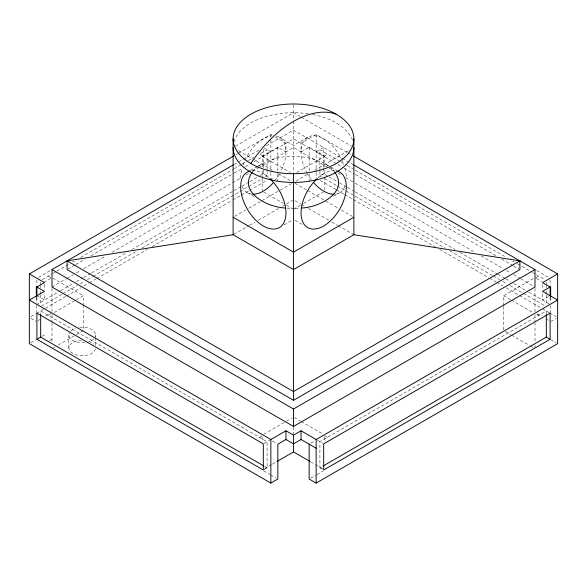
<?xml version="1.0" encoding="UTF-8"?>
<svg xmlns="http://www.w3.org/2000/svg" width="587" height="587" viewBox="0 0 587 587"><rect width="100%" height="100%" fill="white"/><g stroke="black" fill="none" stroke-linecap="round" stroke-linejoin="round"><path stroke-width="0.44" stroke-dasharray="2.94 2.2" d="M252.777 171.455L254.281 169.357L257.165 167.192M257.884 166.649C278.906 152.216 308.879 153.39 330.246 166.671M235.475 146.214L293.5 112.711L300.559 116.784M236.018 154.616L237.603 153.699M238.395 153.244L270.856 134.504L273.124 135.81M38.478 277.38L50.357 270.519M234.022 164.485L259.351 149.861M266.579 145.686L293.5 130.145L352.978 164.485M42.183 279.595L52.177 273.828M52.969 273.373L56.132 271.546M56.924 271.084L69.589 263.776M72.751 261.949L74.336 261.032M80.668 257.377L233.421 169.188M234.213 168.733L241.338 164.617M242.123 164.162L247.663 160.963M248.455 160.508L253.995 157.309M43.878 282.325L50.673 278.399M262.176 167.016L262.176 156.289L277.842 147.249L285.95 151.93L285.95 143.213L273.88 136.243M67.879 269.117L75.004 265.008M75.796 264.546L85.291 259.065M90.838 255.866L233.333 173.591M234.125 173.136L244.419 167.192M245.212 166.737L249.167 164.455M253.914 161.711L293.5 138.855L337.041 163.993M250.451 170.311L257.539 166.216M258.331 165.761L261.479 163.942M307.676 137.27L293.5 145.459L279.324 137.27M51.994 287.006L66.243 278.774M67.035 278.319L73.368 274.665M76.537 272.838L80.5 270.548M83.662 268.721L105.836 255.917M112.168 252.263L231.74 183.232M232.525 182.777L241.242 177.744M245.99 174.999L249.159 173.172M252.322 171.345L257.869 168.146M258.662 167.684L293.5 147.572L328.338 167.684M347.02 152.327L316.144 134.504L301.05 143.213L301.05 151.93L309.158 147.249L324.824 156.289L324.824 167.016M36.328 304.763L59.852 291.181M60.644 290.726L73.316 283.411M76.479 281.584L82.811 277.93M83.603 277.468L90.728 273.359M91.521 272.896L127.144 252.329M131.899 249.585L233.23 191.083M234.022 190.628L241.147 186.512M241.939 186.057L249.064 181.941M249.857 181.486L259.351 176.005M260.144 175.542L263.314 173.715L267.085 175.895L267.085 171.389M41.464 306.157L62.046 294.27M62.838 293.816L77.088 285.59M80.25 283.763L84.212 281.474M87.375 279.647L92.13 276.903M92.922 276.448L137.255 250.854M142.003 248.11L248.088 186.864M248.873 186.409L262.338 178.639M265.5 176.812L267.085 175.895M30.935 316.591L35.682 313.847M36.475 313.392L65.773 296.479M66.566 296.024L80.823 287.791M83.985 285.964L88.74 283.22M89.532 282.765L95.864 279.104M96.657 278.649L147.33 249.394M152.084 246.65L232.056 200.475M232.848 200.02L240.765 195.449M241.558 194.987L248.69 190.878M249.482 190.415L266.902 180.363M316.709 151.6L323.686 147.572L323.686 167.405M37.898 320.634L41.031 318.829M45.727 316.114L51.208 312.952M48.215 315.329L50.144 314.214M324.251 155.959L327.465 154.11M54.342 312.445L75.481 300.243M76.266 299.788L83.31 295.723L83.31 305.556M296.633 172.563L324.824 156.289M234.69 216.383L245.667 210.043M248.807 208.231L261.354 200.989M262.132 200.541L279.383 190.577M280.168 190.129L291.93 183.335M295.855 181.067L308.395 173.825M314.669 170.208L348.392 150.742M30.898 342.757L36.328 339.624M42.183 336.241L44.443 334.935M319.915 171.389L319.915 175.895L323.686 173.715L328.441 176.46M49.726 340.599L51.994 339.293M233.905 234.264L248.807 225.665M249.592 225.21L255.081 222.04M258.214 220.228L278.605 208.458M282.523 206.198L285.656 204.386M286.441 203.931L292.715 200.314M53.556 347.761L55.127 346.851M58.252 345.046L75.481 335.104M76.266 334.649L83.31 330.576L83.31 306.443M293.5 209.229L300.544 205.157M303.677 203.351L323.254 192.052M284.049 224.858L292.715 219.854M333.394 196.366L339.697 192.727M263.746 434.248L285.671 421.591M286.456 421.143L291.937 417.973M503.69 305.556L503.69 295.723L535.006 277.636M259.535 437.33L262.749 435.481M535.571 277.967L538.785 276.11M264.069 443.434L270.291 439.839M548.596 296.589L542.557 300.074L542.557 293.104M264.532 468.653L271.576 464.588M272.361 464.134L276.272 461.874M264.069 469.578L267.085 467.832L267.085 441.688L40.672 310.971L40.672 313.678M310.67 443.324L314.441 441.145M550.672 321.537L556.102 318.403M546.328 313.678L546.328 310.971L319.915 441.688L319.915 467.832L322.292 466.467M310.728 478.148L316.21 474.986M316.987 474.531L323.254 470.921M295.305 208.436L299.81 208.092M287.19 208.092L292.597 208.502M301.344 117.239L351.525 146.214M347.812 152.789L350.982 154.616M536.643 270.519L550.1 278.289M340.122 161.418L319.915 149.751L319.915 170.487M340.915 161.88L346.455 165.072M347.247 165.534L354.372 169.643M355.164 170.098L506.332 257.377M512.664 261.032L514.249 261.949M517.411 263.776L531.661 272.001M532.453 272.456L535.615 274.283M536.408 274.745L544.817 279.595M536.327 278.399L541.61 281.452M337.833 164.455L343.373 167.655M344.165 168.109L354.46 174.053M355.252 174.508L496.162 255.866M501.709 259.065L512.789 265.463M513.581 265.918L519.913 269.58M331.031 167.126L336.549 170.311M329.131 168.146L334.678 171.345M337.841 173.172L341.01 174.999M345.758 177.744L354.475 182.777M355.26 183.232L474.832 252.263M481.164 255.917L503.338 268.721M506.5 270.548L510.463 272.838M513.632 274.665L519.965 278.319M520.757 278.774L535.006 287.006M329.234 176.914L338.728 182.403M339.521 182.858L346.646 186.974M347.438 187.429L354.563 191.545M355.355 192L455.101 249.585M459.856 252.329L497.064 273.813M497.857 274.268L504.981 278.385M505.767 278.84L510.521 281.584M513.684 283.411L527.933 291.636M528.726 292.099L550.672 304.763M319.915 175.895L321.5 176.812M324.662 178.639L336.542 185.492M337.334 185.947L444.997 248.11M449.745 250.854L492.493 275.538M493.285 275.993L499.625 279.647M502.788 281.474L506.75 283.763M509.912 285.59L522.577 292.906M523.369 293.361L545.536 306.157M264.069 148.005L270.291 151.6M320.098 180.363L335.94 189.506M336.733 189.961L343.857 194.077M344.65 194.532L352.567 199.103M353.359 199.558L434.916 246.65M439.67 249.394L488.758 277.732M489.551 278.194L495.89 281.848M496.675 282.303L503.015 285.964M506.177 287.791L518.849 295.107M519.642 295.562L541.816 308.366M542.608 308.821L549.351 312.717M549.733 312.937L556.065 316.591M537.354 313.854L541.273 316.114M545.969 318.829L549.102 320.634M262.749 155.959L259.535 154.11L267.085 149.751L267.085 170.487M536.856 314.214L538.785 315.329M262.176 156.289L290.367 172.563M503.69 295.723L510.734 299.788M511.519 300.243L532.658 312.445M238.608 150.742L272.331 170.208M278.605 173.825L291.145 181.067M295.07 183.335L306.832 190.129M307.617 190.577L324.868 200.541M325.646 200.989L338.193 208.231M341.333 210.043L352.31 216.383M270.856 178.074L272.412 178.969M550.672 339.624L556.102 342.757M295.07 200.761L300.559 203.931M301.344 204.386L304.477 206.198M308.395 208.458L328.786 220.228M331.919 222.04L337.408 225.21M338.193 225.665L353.095 234.264M263.746 192.052L283.323 203.351M286.456 205.157L292.715 208.774M505.253 331.486L510.734 334.649M511.519 335.104L529.525 345.501M530.31 345.948L533.444 347.761M247.303 192.727L253.606 196.366M295.078 220.308L302.951 224.858M52.771 278.091L83.31 295.723M294.285 417.526L300.544 421.143M301.329 421.591L323.254 434.248M48.215 276.11L51.429 277.967M324.897 435.855L327.465 437.33M317.347 440.206L322.931 443.434M36.9 295.723L44.443 300.074L44.443 293.104M310.728 461.874L314.639 464.134M315.424 464.588L322.468 468.653M319.915 467.832L322.931 469.578M272.559 441.145L276.33 443.324M30.898 318.403L36.328 321.537M264.708 466.46L267.085 467.832M263.746 470.921L270.013 474.531M270.79 474.986L276.272 478.148M325.521 163.942L329.116 166.649M329.835 167.192L332.719 169.357L334.223 171.455M550.672 297.404L550.672 301.872M550.672 305.453L550.672 312.805M550.1 280.094L550.1 285.502M550.1 297.22L550.1 302.635M546.328 282.274L546.328 284.981M546.328 285.876L546.328 287.681M546.328 291.291L546.328 293.992M546.328 294.894L546.328 304.814M542.557 284.394L542.557 289.618M535.006 288.364L535.006 312.497M535.006 314.698L535.006 321.845M535.006 322.74L535.006 341.509M535.006 345.09L535.006 347.768M503.69 306.443L503.69 330.576M324.824 170.59L324.824 175.953M324.824 176.848L324.824 190.254M324.824 436.941L324.824 441.409M323.686 168.308L323.686 173.715M316.144 134.504L316.144 171.72M316.144 172.629L316.144 178.074M309.158 147.249L309.158 173.165M309.158 174.06L309.158 181.214M293.5 104.868L293.5 119.953M293.5 120.863L293.5 172.857M293.5 426.903L293.5 434.057M277.842 147.249L277.842 173.165M277.842 174.06L277.842 181.214M270.856 134.504L270.856 139.038M270.856 139.948L270.856 171.72M270.856 172.629L270.856 177.164M263.314 149.377L263.314 169.21M263.314 170.113L263.314 173.715M262.176 170.59L262.176 177.736M262.176 178.631L262.176 191.149M262.176 436.941L262.176 441.409M95.52 334.935L95.52 336.681M95.52 337.554L95.52 345.391M68.84 334.935L68.84 348.01M51.994 288.364L51.994 311.602M51.994 314.698L51.994 321.845M51.994 322.74L51.994 341.509M44.443 284.394L44.443 289.618M40.672 282.274L40.672 284.981M40.672 285.876L40.672 287.681M40.672 291.291L40.672 293.992M40.672 294.894L40.672 304.814M36.9 280.094L36.9 285.502M36.9 297.22L36.9 302.635M36.328 297.404L36.328 301.872M36.328 305.453L36.328 312.805M233.964 141.783A60.38 34.86 0 0 1 309.129 113.9M312.673 114.516A60.38 34.86 0 0 1 353.036 141.783M276.294 136.089A32.021 18.483 -60 0 1 280.527 172.05M279.324 174.244A32.021 18.483 -60 0 1 275.641 179.813M251.992 194.18A32.021 18.483 -60 0 1 242.035 186.218M240.67 178.074A32.021 18.483 -60 0 1 242.035 168.352M243.084 164.94A32.021 18.483 -60 0 1 244.647 160.97M244.992 160.214A32.021 18.483 -60 0 1 271.979 135.846M317.831 177.986A32.021 18.483 -60 0 1 335.008 170.678M251.992 170.678A32.021 18.483 60 0 1 269.169 177.986M311.359 179.813A32.021 18.483 60 0 1 307.676 174.244M307.265 173.517A32.021 18.483 60 0 1 308.755 136.727A32.021 18.483 60 0 1 341.282 158.703M341.649 159.459A32.021 18.483 60 0 1 343.916 164.94M344.965 168.352A32.021 18.483 60 0 1 346.33 178.074M344.965 186.218A32.021 18.483 60 0 1 335.008 194.18M95.468 348.678A13.34 7.704 0 0 1 81.696 355.707A13.34 7.704 0 0 1 68.84 348.12A13.34 7.704 0 0 1 81.314 340.321M88.85 341.341A13.34 7.704 0 0 1 93.737 344.158M79.575 327.385A13.34 7.704 0 0 1 95.065 336.931M93.737 338.787A13.34 7.704 0 0 1 88.85 341.605M84.785 342.492A13.34 7.704 0 0 1 69.295 332.946M70.623 331.083A13.34 7.704 0 0 1 75.51 328.265"/><path stroke-width="0.88" d="M252.271 172.16C237.559 192.565 268.589 207.666 285.385 207.959M316.144 448.226L301.05 439.509L293.5 443.867L285.95 439.509L277.842 444.198L277.842 479.058L270.856 483.086L29.35 343.652L29.35 273.931L233.641 155.988M353.668 164.881L535.006 269.58L535.006 287.006L293.5 426.441L51.994 287.006L51.994 269.58L233.333 164.881M36.9 339.293L263.314 470.011L263.314 443.867L36.9 313.15L36.9 339.293L40.672 337.114L263.915 466.005M353.88 217.285L293.5 252.146L233.12 217.285M353.88 234.719L293.5 269.572L233.12 234.719L67.087 260.863L67.087 269.58L293.5 400.297L519.913 269.58L519.913 260.863L353.88 234.719L353.88 138.855A60.38 34.86 0 0 0 263.314 108.668A60.38 34.86 0 0 0 263.314 169.041A60.38 34.86 0 0 0 353.88 138.855M519.913 260.863L293.5 391.58L67.087 260.863M51.994 269.58L293.5 409.007L535.006 269.58M36.328 296.508L36.328 286.676L44.443 291.365L29.35 300.074L270.856 439.509L285.95 430.799L293.5 435.158L301.05 430.799L316.144 439.509L557.65 300.074L542.557 291.365L550.672 286.676L550.672 296.508M309.158 444.198L309.158 479.058L316.144 483.086L557.65 343.652L557.65 273.931L542.557 282.648L550.1 287.006L550.1 295.723M277.057 461.426L293.5 451.931L309.943 461.426M323.085 466.005L546.328 337.114L550.1 339.293L550.1 313.15L323.686 443.867L323.686 470.011L550.1 339.293M301.615 207.959C318.411 207.666 349.441 192.565 334.729 172.16M353.359 155.988L557.65 273.931M29.35 273.931L44.443 282.648L36.9 287.006L36.9 295.723M546.328 314.581L546.328 337.114M316.144 439.509L316.144 483.086M301.05 430.799L301.05 439.509M293.5 173.715L293.5 400.297M293.5 409.007L293.5 426.441M293.5 435.158L293.5 451.931M285.95 430.799L285.95 439.509M270.856 439.509L270.856 483.086M233.12 138.855L233.12 234.719M40.672 314.581L40.672 337.114M353.88 147.572A60.38 34.86 0 0 1 293.5 182.432A60.38 34.86 0 0 1 233.12 147.572M273.476 182.491A32.021 18.483 -60 0 1 252.85 194.224M336.674 170.942A32.021 18.483 -60 0 1 338.904 210.432A32.021 18.483 -60 0 1 303.971 224.095A32.021 18.483 -60 0 1 317.2 178.558M269.8 178.558A32.021 18.483 60 0 1 283.029 224.095A32.021 18.483 60 0 1 248.096 210.432A32.021 18.483 60 0 1 250.326 170.942M334.15 194.224A32.021 18.483 60 0 1 313.524 182.491M250.81 163.502A96.063 55.457 -60 0 1 336.19 114.208"/></g></svg>
